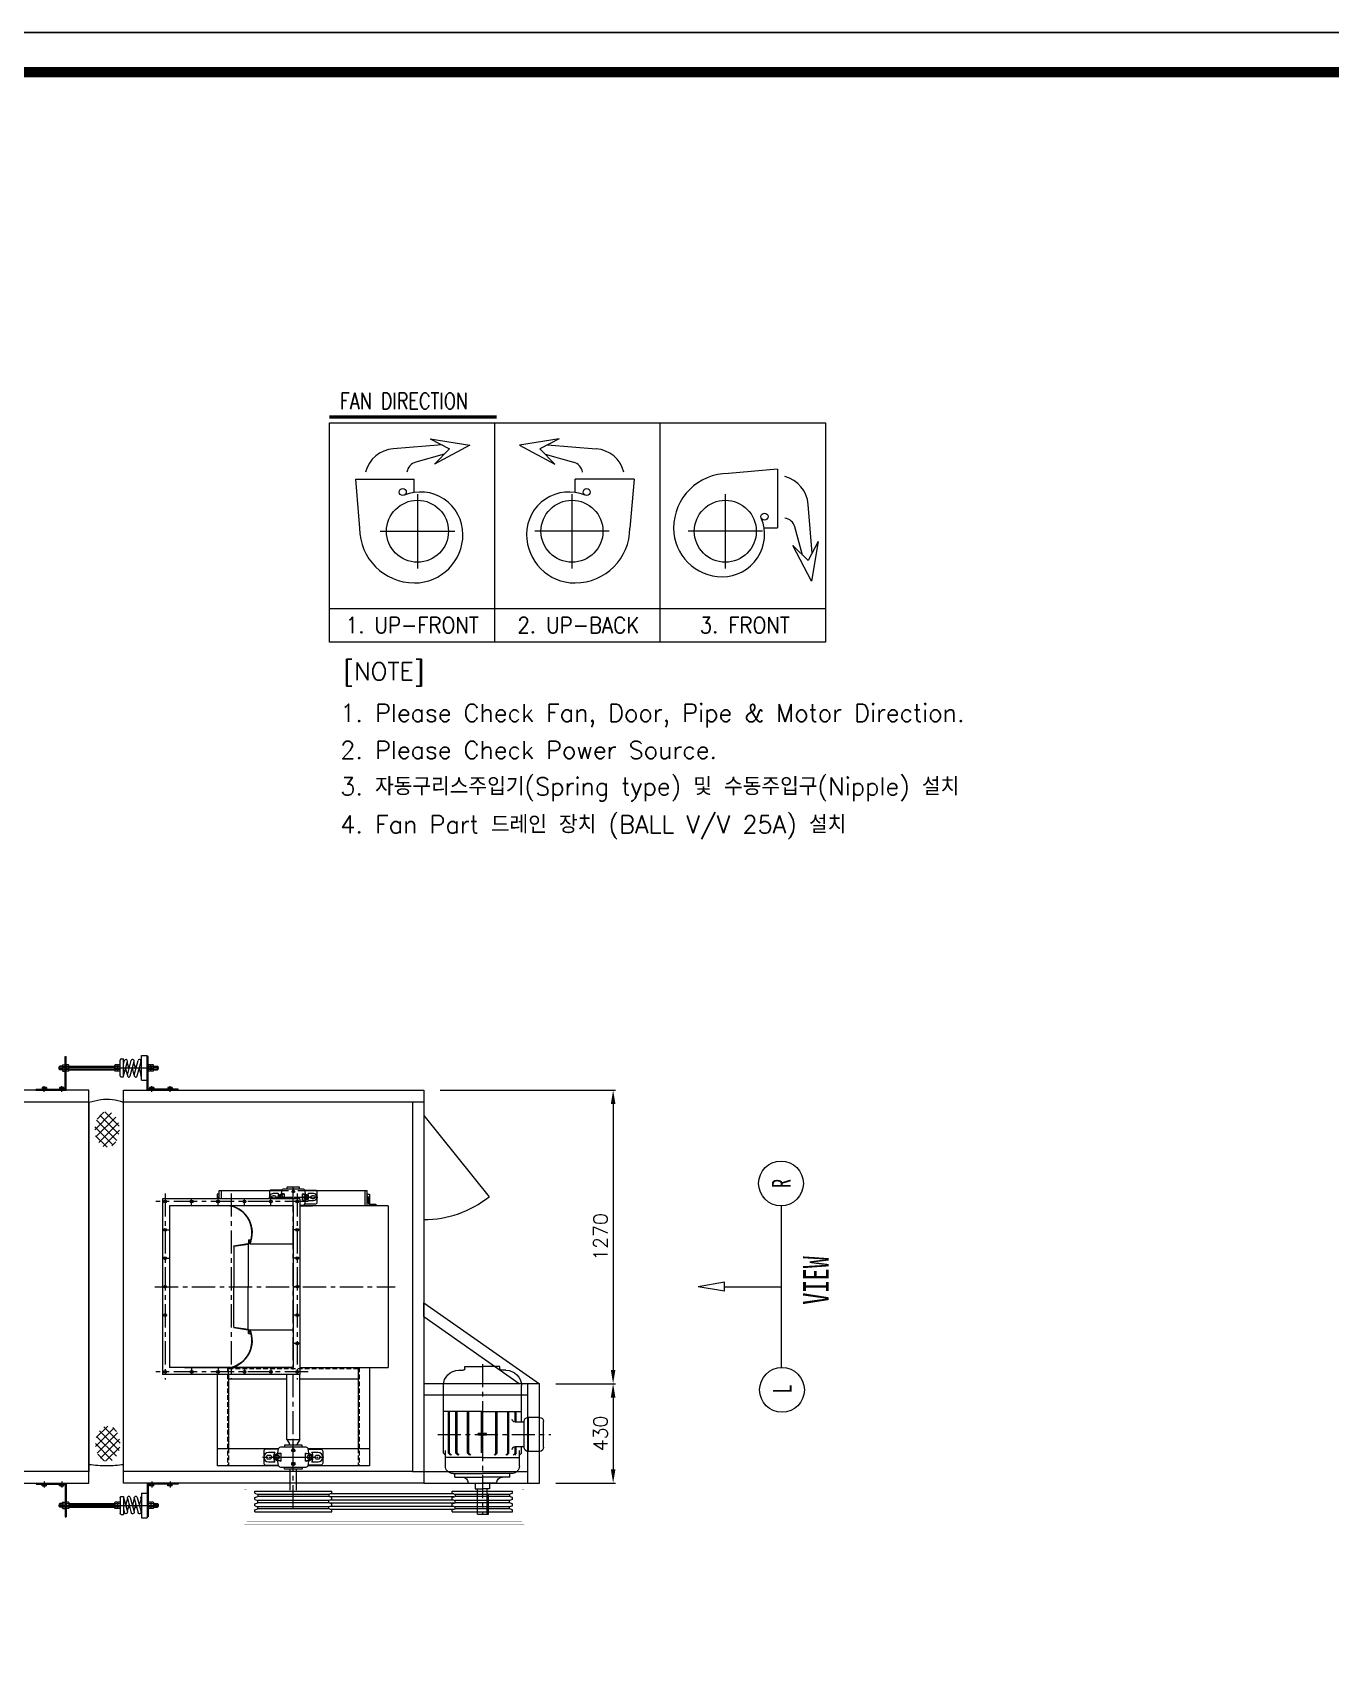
# Model space of a CAD drawing. Extents: x 14 to 18249, y -500 to 12444.
# Drawn here: x 5365 to 10981, y 5439 to 12444 of the extents above; entities that cross this region are included whole.
import ezdxf
from ezdxf.enums import TextEntityAlignment as Align

# ---------------------------------------------------------------- set-up
doc = ezdxf.new("R2010")
doc.units = 0
doc.header["$LTSCALE"] = 80
doc.header["$MEASUREMENT"] = 0
for name, pattern in [('CEN', [26, 20, -2, 2, -2]), ('CENTER', [2, 1.25, -0.25, 0.25, -0.25]), ('CENTER2', [1.125, 0.75, -0.125, 0.125, -0.125]), ('CX2', [8.2, 0.2, -1, 6, -1]), ('HIDDEN', [0.375, 0.25, -0.125])]:
    doc.linetypes.add(name, pattern=pattern)
doc.layers.get('0').update_dxf_attribs({"linetype": 'CONTINUOUS', "lineweight": 18})
doc.layers.get('DEFPOINTS').update_dxf_attribs({"linetype": 'CONTINUOUS', "lineweight": 18})
for name, color, linetype, lineweight in [('3', 2, 'CONTINUOUS', 18), ('6', 3, 'CX2', 18), ('ACT', 7, 'CONTINUOUS', 18), ('CEN', 1, 'CEN', 18), ('DIM', 4, 'CONTINUOUS', 18), ('LIN', 2, 'CONTINUOUS', 18), ('NACHI', 16, 'CONTINUOUS', 18)]:
    doc.layers.add(name, color=color, linetype=linetype, lineweight=lineweight)
doc.layers.add('FORM', color=7, linetype='CONTINUOUS')
doc.styles.add('GHS', font='romans', dxfattribs={"bigfont": 'ghs'})
doc.styles.add('GSC', font='romans.shx', dxfattribs={"width": 0.8, "height": 4, "bigfont": 'ghs.shx'})
doc.styles.add('ROMAND', font='TXT', dxfattribs={"height": 2.6})
doc.styles.add('ROMANS', font='romans', dxfattribs={"width": 0.8, "height": 3})
doc.styles.get("Standard").update_dxf_attribs({"font": 'txt.shx', "bigfont": '2hs.shx'})
doc.dimstyles.get("Standard").update_dxf_attribs({"dimscale": 0, "dimtxt": 60, "dimasz": 60, "dimexe": 10, "dimexo": 70, "dimgap": 25, "dimtad": 1, "dimdec": 0, "dimlfac": -1, "dimzin": 0, "dimdsep": 46, "dimtxsty": 'Standard', "dimcen": 0, "dimclrd": 1, "dimclre": 1, "dimadec": 0, "dimazin": 0, "dimtfac": 1, "dimtdec": 0, "dimtix": 1, "dimtmove": 1, "dimatfit": 2, "dimfxl": 0, "dimtolj": 1, "dimtzin": 0, "dimlwd": 5, "dimlwe": 5, "dimarcsym": 0})

# ---------------------------------------------------------------- blocks, each defined once
blk = doc.blocks.new('*D10')
at = {"layer": 'ACT', "color": 1, "linetype": 'Continuous', "lineweight": 5}
for p, q in [((7628.4, 6597.7), (7886.9, 6597.7)), ((7876.9, 6537.7), (7876.9, 6227.7)), ((7628.4, 6167.7), (7886.9, 6167.7))]:
    blk.add_line(p, q, dxfattribs=at)
at = {"layer": 'ACT', "color": 1, "linetype": 'Continuous'}
for points in [[(7866.9, 6537.7), (7886.9, 6537.7), (7876.9, 6597.7)], [(7866.9, 6227.7), (7886.9, 6227.7), (7876.9, 6167.7)]]:
    blk.add_solid(points, dxfattribs=at)
at = {"layer": 'DEFPOINTS', "color": 0, "linetype": 'Continuous'}
for p in [(7558.4, 6597.7), (7558.4, 6167.7), (7876.9, 6167.7)]:
    blk.add_point(p, dxfattribs=at)
at = {"layer": 'ACT', "color": 0, "linetype": 'Continuous', "insert": (7821.9, 6382.7), "char_height": 60, "attachment_point": 5, "rotation": 90}
blk.add_mtext('\\A1;430', dxfattribs=at)
blk = doc.blocks.new('*D2')
at = {"color": 1, "linetype": 'Continuous', "lineweight": 5}
for p, q in [((7128.4, 7867.7), (7886.9, 7867.7)), ((7876.9, 7807.7), (7876.9, 6657.7)), ((7628.4, 6597.7), (7886.9, 6597.7))]:
    blk.add_line(p, q, dxfattribs=at)
at = {"color": 1, "linetype": 'Continuous'}
for points in [[(7866.9, 7807.7), (7886.9, 7807.7), (7876.9, 7867.7)], [(7866.9, 6657.7), (7886.9, 6657.7), (7876.9, 6597.7)]]:
    blk.add_solid(points, dxfattribs=at)
at = {"layer": 'DEFPOINTS', "color": 0, "linetype": 'Continuous'}
for p in [(7058.4, 7867.7), (7558.4, 6597.7), (7876.9, 6597.7)]:
    blk.add_point(p, dxfattribs=at)
at = {"color": 0, "linetype": 'Continuous', "insert": (7821.9, 7232.7), "char_height": 60, "attachment_point": 5, "rotation": 90}
blk.add_mtext('\\A1;1270', dxfattribs=at)
blk = doc.blocks.new('HTR(FRONT)')
at = {"layer": 'CEN', "lineweight": 15}
for p, q in [((518, 106.6), (83.3, 106.6)), ((35.1, 3.1), (35.1, 28.3)), ((114.4, 3.1), (114.4, 28.3)), ((503.4, 3.1), (503.4, 28.3)), ((579.3, 3.1), (579.3, 28.3))]:
    blk.add_line(p, q, dxfattribs=at)
at = {"layer": 'DIM', "lineweight": 15}
for p, q in [((106, 112.8), (88, 112.8)), ((106, 100.4), (88, 100.4)), ((169.9, 100.4), (166.6, 100.4)), ((186.6, 112.8), (179.7, 112.8)), ((183.3, 100.4), (183, 100.4)), ((199.7, 100.4), (196.4, 100.4)), ((215.6, 112.8), (209.5, 112.8)), ((228.7, 100.4), (225.4, 100.4)), ((472.4, 112.8), (273.8, 112.8)), ((472.4, 100.4), (273.8, 100.4)), ((500.3, 112.8), (513.7, 112.8)), ((500.3, 100.4), (513.7, 100.4))]:
    blk.add_line(p, q, dxfattribs=at)
at = {"layer": 'LIN', "lineweight": 15}
for p, q in [((129.1, 156.3), (133.9, 156.3)), ((129.1, 15), (129.1, 156.3)), ((158.3, 160.2), (133.9, 160.2)), ((133.9, 10.2), (133.9, 160.2)), ((158.3, 53), (158.3, 160.2)), ((236.2, 67.6), (236.2, 145.6)), ((245.9, 145.6), (236.2, 145.6)), ((250.8, 72.5), (250.8, 140.7)), ((488.8, 156.3), (483.9, 156.3)), ((483.9, 10.2), (483.9, 156.3)), ((488.8, 15), (488.8, 156.3)), ((87, 111.8), (89.6, 114.4)), ((87, 101.4), (87, 111.8)), ((87, 101.4), (89.6, 98.8)), ((106, 114.4), (89.6, 114.4)), ((89.6, 98.8), (89.6, 114.4)), ((106, 98.8), (89.6, 98.8)), ((106, 96.5), (106, 116.7)), ((107.8, 120.1), (115.8, 120.1)), ((107.8, 113.3), (115.8, 113.3)), ((107.8, 99.9), (115.8, 99.9)), ((107.8, 93.1), (115.8, 93.1)), ((117.5, 96.5), (117.5, 116.7)), ((119.3, 120.1), (127.3, 120.1)), ((119.3, 113.3), (127.3, 113.3)), ((119.3, 99.9), (127.3, 99.9)), ((119.3, 93.1), (127.3, 93.1)), ((158.3, 118.4), (161.7, 131.1)), ((161, 75.1), (158.3, 85.2)), ((160.4, 77.3), (168.2, 106.6)), ((177.5, 71.8), (160.6, 134.8)), ((170.3, 98.8), (166.1, 98.8)), ((189.8, 75.1), (172.9, 138.1)), ((187, 114.4), (179.2, 114.4)), ((183.1, 99.9), (191.5, 131.1)), ((189.7, 75.5), (198, 106.6)), ((207.3, 71.8), (190.5, 134.8)), ((200.1, 98.8), (195.9, 98.8)), ((219.6, 75.1), (202.7, 138.1)), ((216, 114.4), (209, 114.4)), ((212.5, 101.3), (220.5, 131.1)), ((219.1, 76.9), (227.1, 106.6)), ((236.2, 72.5), (219.5, 134.8)), ((229.1, 98.8), (225, 98.8)), ((236.2, 121.4), (231.7, 138.1)), ((252.6, 120.1), (260.6, 120.1)), ((252.6, 113.3), (260.6, 113.3)), ((252.6, 99.9), (260.6, 99.9)), ((252.6, 93.1), (260.6, 93.1)), ((262.3, 96.5), (262.3, 116.7)), ((264.1, 120.1), (272.1, 120.1)), ((264.1, 113.3), (272.1, 113.3)), ((264.1, 99.9), (272.1, 99.9)), ((264.1, 93.1), (272.1, 93.1)), ((273.8, 96.5), (273.8, 116.7)), ((472.4, 114.4), (273.8, 114.4)), ((472.4, 98.8), (273.8, 98.8)), ((472.4, 96.5), (472.4, 116.7)), ((474.2, 120.1), (482.2, 120.1)), ((474.2, 113.3), (482.2, 113.3)), ((474.2, 99.9), (482.2, 99.9)), ((474.2, 93.1), (482.2, 93.1)), ((498.5, 120.1), (490.6, 120.1)), ((498.5, 113.3), (490.6, 113.3)), ((498.5, 99.9), (490.6, 99.9)), ((498.5, 93.1), (490.6, 93.1)), ((500.3, 96.5), (500.3, 116.7)), ((500.3, 114.4), (512, 114.4)), ((500.3, 98.8), (512, 98.8)), ((512, 98.8), (512, 114.4)), ((514.6, 111.8), (512, 114.4)), ((514.6, 101.4), (512, 98.8)), ((514.6, 101.4), (514.6, 111.8)), ((0, 15), (129.1, 15)), ((0, 10.2), (0, 15)), ((0, 10.2), (133.9, 10.2)), ((25.5, 21.2), (25.5, 15)), ((27.9, 22), (42.2, 22)), ((30.3, 21.2), (30.3, 15)), ((39.8, 21.2), (39.8, 15)), ((44.6, 21.2), (44.6, 15)), ((104.9, 21.2), (104.9, 15)), ((107.3, 22), (121.6, 22)), ((109.7, 21.2), (109.7, 15)), ((119.2, 21.2), (119.2, 15)), ((124, 21.2), (124, 15)), ((158.3, 53), (133.9, 53)), ((245.9, 67.6), (236.2, 67.6)), ((614.4, 10.2), (483.9, 10.2)), ((614.4, 15), (488.8, 15)), ((493.9, 21.2), (493.9, 15)), ((510.6, 22), (496.2, 22)), ((498.6, 21.2), (498.6, 15)), ((508.2, 21.2), (508.2, 15)), ((513, 21.2), (513, 15)), ((569.8, 21.2), (569.8, 15)), ((586.5, 22), (572.2, 22)), ((574.5, 21.2), (574.5, 15)), ((584.1, 21.2), (584.1, 15)), ((588.9, 21.2), (588.9, 15)), ((614.4, 10.2), (614.4, 15))]:
    blk.add_line(p, q, dxfattribs=at)
at = {"layer": 'LIN', "lineweight": 15, "extrusion": (0, 0, -1)}
for centre, major_axis, ratio, start_param, end_param in [((166.8, 136.5), (3.26, 5.66), 0.940173, 3.959121, 7.100714), ((196.6, 136.5), (3.26, 5.66), 0.940173, 3.959121, 7.100714), ((225.6, 136.5), (3.28, 5.65), 0.939855, 3.955239, 7.096831), ((245.9, 140.7), (3.44, 3.44), 1, -0.785398, 0.785398), ((119.8, 106.6), (-9.72, 9.72), 1, 4.984733, 6.010841), ((110.1, 116.7), (2.9, 2.9), 1, 2.960705, 4.893277), ((110.1, 96.5), (2.9, 2.9), 1, 2.960705, 4.893277), ((113.4, 116.7), (2.9, 2.9), 1, -0.180888, 1.751684), ((103.8, 106.6), (-9.72, 9.72), 1, 1.843141, 2.869248), ((113.4, 96.5), (2.9, 2.9), 1, -0.180888, 1.751684), ((131.3, 106.6), (-9.72, 9.72), 1, 4.984733, 6.010841), ((121.6, 116.7), (-2.9, 2.9), 1, 4.531501, 6.464073), ((121.6, 96.5), (-2.9, 2.9), 1, 4.531501, 6.464073), ((125, 116.7), (2.9, 2.9), 1, -0.180888, 1.751684), ((115.3, 106.6), (-9.72, 9.72), 1, 1.843141, 2.869248), ((125, 96.5), (2.9, 2.9), 1, -0.180888, 1.751684), ((154.9, 73.4), (-4.48, 4.48), 1, 2.094395, 3.35719), ((183.7, 73.4), (3.28, 5.65), 0.939855, 0.813646, 3.955239), ((213.5, 73.4), (3.26, 5.66), 0.940173, 0.817528, 3.959121), ((245.9, 72.5), (-3.44, 3.44), 1, 2.356194, 3.926991), ((264.6, 106.6), (-9.72, 9.72), 1, 4.984733, 6.010841), ((254.9, 116.7), (-2.9, 2.9), 1, 4.531501, 6.464073), ((254.9, 96.5), (-2.9, 2.9), 1, 4.531501, 6.464073), ((258.2, 116.7), (2.9, 2.9), 1, -0.180888, 1.751684), ((248.6, 106.6), (-9.72, 9.72), 1, 1.843141, 2.869248), ((258.2, 96.5), (-2.9, 2.9), 1, 1.389909, 3.32248), ((276.1, 106.6), (-9.72, 9.72), 1, 4.984733, 6.010841), ((266.4, 116.7), (2.9, 2.9), 1, 2.960705, 4.893277), ((266.4, 96.5), (2.9, 2.9), 1, 2.960705, 4.893277), ((269.7, 116.7), (-2.9, 2.9), 1, 1.389909, 3.32248), ((260.1, 106.6), (-9.72, 9.72), 1, 1.843141, 2.869248), ((269.7, 96.5), (-2.9, 2.9), 1, 1.389909, 3.32248), ((486.2, 106.6), (9.72, 9.72), 1, 3.413937, 4.440045), ((476.5, 116.7), (-2.9, 2.9), 1, 4.531501, 6.464073), ((476.5, 96.5), (-2.9, 2.9), 1, 4.531501, 6.464073), ((479.8, 116.7), (-2.9, 2.9), 1, 1.389909, 3.32248), ((470.2, 106.6), (9.72, 9.72), 1, 0.272344, 1.298452), ((479.8, 96.5), (2.9, 2.9), 1, -0.180888, 1.751684), ((502.5, 106.6), (9.72, 9.72), 1, 3.413937, 4.440045), ((492.9, 116.7), (2.9, 2.9), 1, 2.960705, 4.893277), ((492.9, 96.5), (2.9, 2.9), 1, 2.960705, 4.893277), ((496.2, 116.7), (-2.9, 2.9), 1, 1.389909, 3.32248), ((486.6, 106.6), (9.72, 9.72), 1, 0.272344, 1.298452), ((496.2, 96.5), (2.9, 2.9), 1, -0.180888, 1.751684), ((27.9, 18.4), (-2.59, 2.59), 1, 0.074986, 1.49581), ((35.1, 8.7), (9.42, 9.42), 1, -1.15217, -0.418626), ((42.2, 18.4), (-2.59, 2.59), 1, 0.074986, 1.49581), ((107.3, 18.4), (-2.59, 2.59), 1, 0.074986, 1.49581), ((114.4, 8.7), (9.42, 9.42), 1, -1.15217, -0.418626), ((121.6, 18.4), (-2.59, 2.59), 1, 0.074986, 1.49581), ((496.2, 18.4), (-2.59, 2.59), 1, 0.074986, 1.49581), ((503.4, 8.7), (9.42, 9.42), 1, -1.15217, -0.418626), ((510.6, 18.4), (-2.59, 2.59), 1, 0.074986, 1.49581), ((572.2, 18.4), (-2.59, 2.59), 1, 0.074986, 1.49581), ((579.3, 8.7), (9.42, 9.42), 1, -1.15217, -0.418626), ((586.5, 18.4), (-2.59, 2.59), 1, 0.074986, 1.49581)]:
    blk.add_ellipse(centre, major_axis=major_axis, ratio=ratio, start_param=start_param, end_param=end_param, dxfattribs=at)
blk = doc.blocks.new('15-2')
for p, q in [((-96.7, 639), (-21, 639)), ((-96.7, 630.7), (-96.7, 639)), ((54.7, 639), (-21, 639)), ((54.7, 630.7), (54.7, 639)), ((-123.1, 622.4), (-105, 622.4)), ((81.1, 622.4), (63, 622.4)), ((-189.5, 398.3), (-189.5, 556)), ((147.5, 264.2), (147.5, 556)), ((-21, 444.7), (-189.5, 444.7)), ((-167.7, 398.3), (-167.7, 444.7)), ((-162.8, 398.3), (-162.8, 444.7)), ((-135.4, 264.2), (-135.4, 444.7)), ((-130.5, 264.2), (-130.5, 444.7)), ((-84.8, 264.2), (-84.8, 444.7)), ((-79.8, 264.2), (-79.8, 444.7)), ((-22.6, 264.7), (-22.6, 444.7)), ((-21, 444.7), (147.5, 444.7)), ((-17.7, 264.7), (-17.7, 444.7)), ((37.8, 264.2), (37.8, 444.7)), ((42.8, 264.2), (42.8, 444.7)), ((88.5, 264.2), (88.5, 444.7)), ((93.4, 264.2), (93.4, 444.7)), ((120.8, 264.2), (120.8, 444.7)), ((125.7, 264.2), (125.7, 444.7)), ((-286, 289.2), (-286, 400.8)), ((-268.2, 418.6), (-219.1, 418.6)), ((-219.1, 418.6), (-219.1, 271.4)), ((-201.3, 289.2), (-201.3, 400.8)), ((-201.3, 398.3), (-162.2, 398.3)), ((-201.3, 291.7), (-162.2, 291.7)), ((-189.5, 264.2), (-189.5, 291.7)), ((-167.7, 264.2), (-167.7, 291.7)), ((-162.8, 264.2), (-162.8, 291.7)), ((-39.1, 348.2), (-2.9, 348.2)), ((-39.1, 341.7), (-39.1, 348.2)), ((-39.1, 341.7), (-2.9, 341.7)), ((-2.9, 341.7), (-2.9, 348.2)), ((-268.2, 271.4), (-219.1, 271.4)), ((-189.5, 264.2), (-181.2, 254.7)), ((-181.2, 208.7), (-181.2, 274.7)), ((-21, 245), (-181.2, 245)), ((-167.7, 264.2), (-159.4, 254.7)), ((-162.8, 264.2), (-154.5, 254.7)), ((-135.4, 264.2), (-127.1, 254.7)), ((-130.5, 264.2), (-122.2, 254.7)), ((-84.8, 264.2), (-76.5, 254.7)), ((-79.8, 264.2), (-71.5, 254.7)), ((-17.7, 274.2), (-22.6, 274.2)), ((-21, 245), (139.2, 245)), ((37.8, 264.2), (29.5, 254.7)), ((42.8, 264.2), (34.5, 254.7)), ((88.5, 264.2), (80.2, 254.7)), ((93.4, 264.2), (85.1, 254.7)), ((120.8, 264.2), (112.5, 254.7)), ((125.7, 264.2), (117.4, 254.7)), ((139.2, 208.7), (139.2, 274.7)), ((147.5, 264.2), (139.2, 254.7)), ((-148, 175.5), (-21, 175.5)), ((-140.1, 160.6), (-140.1, 175.5)), ((-140.1, 160.6), (-21, 160.6)), ((106, 175.5), (-21, 175.5)), ((98.1, 160.6), (-21, 160.6)), ((98.1, 160.6), (98.1, 175.5)), ((-82.8, 135.7), (-82.8, 134)), ((-82.8, 134), (-21, 134)), ((-52, 134), (-52, 110)), ((-52, 110), (-21, 110)), ((-47.6, 0), (-47.6, 87.2)), ((-42, 87.2), (-47.6, 87.2)), ((-42, 0), (-42, 110)), ((40.8, 134), (-21, 134)), ((10, 110), (-21, 110)), ((0, 0), (0, 110)), ((10, 134), (10, 110)), ((40.8, 135.7), (40.8, 134)), ((0, 0), (-47.6, 0))]:
    blk.add_line(p, q)
for centre, radius, start, end in [((-105, 630.7), 8.3, 270, 0), ((63, 630.7), 8.3, 180, 270), ((-123.1, 556), 66.4, 90, 180), ((81.1, 556), 66.4, 0, 90), ((-268.2, 400.8), 17.8, 90, 180), ((-219.1, 400.8), 17.8, 0, 90), ((-162.2, 410.2), 11.9, 270, 0), ((-268.2, 289.2), 17.8, 180, 270), ((-219.1, 289.2), 17.8, 270, 0), ((-162.2, 279.8), 11.9, 0, 90), ((-148, 208.7), 33.2, 180, 270), ((-107.7, 135.7), 24.9, 0, 90), ((65.7, 135.7), 24.9, 90, 180), ((106, 208.7), 33.2, 270, 0)]:
    blk.add_arc(centre, radius, start, end)
at = {"layer": '3', "linetype": 'CENTER'}
for p, q in [((-21, 649.3), (-21, -2.9)), ((172.1, 345), (-317.3, 345))]:
    blk.add_line(p, q, dxfattribs=at)
blk = doc.blocks.new('form')
at = {"layer": 'FORM', "color": 3}
blk.add_lwpolyline([(0, 562.79), (792.83, 562.79), (792.83, 0), (0, 0)], close=True, dxfattribs=at)
at = {"layer": 'FORM', "color": 2, "const_width": 1.94}
blk.add_lwpolyline([(12.48, 6.47), (12.48, 555.28), (781.78, 555.28), (781.78, 6.47)], close=True, dxfattribs=at)
blk = doc.blocks.new('A$C338769D1')
at = {"xscale": 20, "yscale": 20, "zscale": 20}
blk.add_blockref('form', (0, -11255.8), dxfattribs=at)

msp = doc.modelspace()

# ---------------------------------------------------------------- hatches: boundary and pattern name
at = {"layer": 'ACT', "linetype": 'Continuous'}
h = msp.add_hatch(dxfattribs=at)
h.set_pattern_fill('ANSI37', color=256, scale=8, angle=-90, style=0)
h.set_pattern_definition([(315, (2390.535, 13288.748), (17.96051, 17.96051), []), (45, (2390.535, 13288.748), (-17.96051, 17.96051), [])])
edge = h.paths.add_edge_path()
edge.add_ellipse((5687.9, 7697.6), major_axis=(0, 76.9), ratio=0.691358, start_angle=0, end_angle=360)
h = msp.add_hatch(dxfattribs=at)
h.set_pattern_fill('ANSI37', color=256, scale=8, angle=-90, style=0)
h.set_pattern_definition([(45, (2393.445, 746.737), (17.96051, -17.96051), []), (315, (2393.445, 746.737), (-17.96051, -17.96051), [])])
edge = h.paths.add_edge_path()
edge.add_ellipse((5690.8, 6337.9), major_axis=(0, -76.9), ratio=0.691358, start_angle=0, end_angle=360, ccw=False)

# ---------------------------------------------------------------- linework, layer by layer
at = {"linetype": 'Continuous'}
for p, q in [((7008.4, 7817.7), (7058.4, 7817.7)), ((7008.4, 6217.7), (7058.4, 6217.7))]:
    msp.add_line(p, q, dxfattribs=at)
at = {"color": 1, "linetype": 'Continuous'}
msp.add_line((7058.4, 7757.7), (7340.1, 7406.8), dxfattribs=at)
for p, q in [((6173.4, 7434.3), (6473.4, 7434.3)), ((6173.4, 7397.7), (6173.4, 7434.3)), ((6182.4, 7397.7), (6182.4, 7434.3)), ((6513.4, 7434.3), (6813.4, 7434.3)), ((6804.4, 7367.7), (6804.4, 7434.3)), ((6813.4, 7367.7), (6813.4, 7434.3)), ((5927.4, 7397.7), (5927.4, 6637.7)), ((6522.4, 7397.7), (5927.4, 7397.7)), ((5957.4, 7367.7), (5957.4, 6667.7)), ((6492.4, 7367.7), (5957.4, 7367.7)), ((6173.4, 7417.7), (6163.4, 7417.7)), ((6163.4, 7417.7), (6163.4, 7397.7)), ((6163.4, 7417.7), (6163.4, 7397.7)), ((6168.4, 7397.7), (6168.4, 7404.7)), ((6171.4, 7407.7), (6173.4, 7407.7)), ((6492.4, 7367.7), (6492.4, 6667.7)), ((6522.4, 7397.7), (6522.4, 6637.7)), ((6903.4, 7367.7), (6522.4, 7367.7)), ((6522.4, 7367.7), (6576.9, 7367.7)), ((6522.4, 7367.7), (6554.7, 7367.7)), ((6813.4, 7417.7), (6823.4, 7417.7)), ((6815.4, 7407.7), (6813.4, 7407.7)), ((6853.4, 7367.7), (6813.4, 7367.7)), ((6818.4, 7378.7), (6818.4, 7404.7)), ((6823.4, 7417.7), (6823.4, 7372.7)), ((6823.4, 7417.7), (6823.4, 7372.7)), ((6850.4, 7372.7), (6824.4, 7372.7)), ((6853.4, 7367.7), (6853.4, 7369.7)), ((6903.4, 7367.7), (6903.4, 6667.7)), ((8603.3, 7367.4), (8603.3, 6667.9)), ((6299.9, 7220.7), (6299.9, 7207)), ((6299.9, 7220.7), (6310.8, 7220.7)), ((6301.9, 7220.7), (6301.9, 7207)), ((6235.7, 7194.7), (6297.4, 7204)), ((6235.9, 7192.7), (6235.7, 7194.7)), ((6235.9, 7192.7), (6297.7, 7202.1)), ((6235.9, 7192.7), (6235.9, 7017.7)), ((6298.3, 7202.2), (6298.3, 7017.7)), ((6306.4, 7203.7), (6305.2, 7204.8)), ((6306.4, 7203.7), (6492.4, 7203.7)), ((6235.9, 6842.7), (6235.9, 7017.7)), ((6298.3, 6833.2), (6298.3, 7017.7)), ((8358.3, 7036.5), (8245.4, 7017.7)), ((8358.3, 6998.9), (8245.4, 7017.7)), ((8358.3, 6998.9), (8358.3, 7036.5)), ((8358.3, 7017.7), (8603.3, 7017.7)), ((6235.9, 6842.7), (6235.7, 6840.7)), ((6235.7, 6840.7), (6297.4, 6831.3)), ((6235.9, 6842.7), (6297.7, 6833.3)), ((6299.9, 6814.7), (6299.9, 6828.4)), ((6299.9, 6814.7), (6310.8, 6814.7)), ((6301.9, 6814.7), (6301.9, 6828.4)), ((6306.4, 6831.7), (6305.2, 6830.6)), ((6306.4, 6831.7), (6492.4, 6831.7)), ((6492.4, 6667.7), (5957.4, 6667.7)), ((6023.4, 6667.7), (6492.4, 6667.7)), ((6151.9, 6667.7), (6191.9, 6667.7)), ((6522.4, 6667.7), (6903.4, 6667.7)), ((6773.4, 6667.7), (6773.4, 6317.7)), ((6823.4, 6667.7), (6823.4, 6242.7)), ((6522.4, 6637.7), (5927.4, 6637.7)), ((6163.4, 6637.7), (6163.4, 6242.7)), ((6213.4, 6637.7), (6213.4, 6317.7)), ((6465.5, 6617.7), (6213.4, 6617.7)), ((6465.5, 6356.2), (6465.5, 6637.7)), ((6521.3, 6356.2), (6521.3, 6637.7)), ((6773.4, 6617.7), (6521.3, 6617.7)), ((6163.4, 6317.7), (6430.2, 6317.7)), ((6465.5, 6356.2), (6521.3, 6356.2)), ((6465.5, 6356.2), (6476.3, 6337.5)), ((6521.3, 6356.2), (6510.5, 6337.5)), ((6556.6, 6317.7), (6823.4, 6317.7)), ((6430.2, 6242.7), (6163.4, 6242.7)), ((6430.2, 6242.7), (6163.4, 6242.7)), ((6823.4, 6242.7), (6556.6, 6242.7)), ((6823.4, 6242.7), (6556.6, 6242.7)), ((6479.3, 6137.7), (6479.3, 6227.7)), ((6507.5, 6137.7), (6507.5, 6227.7)), ((6327, 6132.6), (6659.8, 6132.6)), ((6327, 6123.7), (6339.9, 6119.3)), ((6327, 6105.7), (6339.9, 6110.2)), ((6327, 6096.8), (6339.9, 6092.3)), ((6339.9, 6119.3), (6339.9, 6110.2)), ((6646.9, 6119.3), (6339.9, 6119.3)), ((6646.9, 6110.2), (6339.9, 6110.2)), ((6659.8, 6123.7), (6646.9, 6119.3)), ((6646.9, 6119.3), (6646.9, 6110.2)), ((6659.8, 6105.7), (6646.9, 6110.2)), ((6659.8, 6096.8), (6646.9, 6092.3)), ((7180.7, 6132.6), (7442.1, 6132.6)), ((7180.7, 6123.7), (7193.6, 6119.3)), ((7180.7, 6105.7), (7193.6, 6110.2)), ((7180.7, 6096.8), (7193.6, 6092.3)), ((7193.6, 6119.3), (7193.6, 6110.2)), ((7429.2, 6119.3), (7193.6, 6119.3)), ((7429.2, 6110.2), (7193.6, 6110.2)), ((7442.1, 6123.7), (7429.2, 6119.3)), ((7429.2, 6119.3), (7429.2, 6110.2)), ((7442.1, 6105.7), (7429.2, 6110.2)), ((7442.1, 6096.8), (7429.2, 6092.3)), ((6327, 6078.8), (6339.9, 6083.3)), ((6327, 6069.9), (6339.9, 6065.4)), ((6327, 6051.9), (6339.9, 6056.3)), ((6327, 6043), (6659.8, 6043)), ((6339.9, 6083.3), (6339.9, 6092.3)), ((6646.9, 6092.3), (6339.9, 6092.3)), ((6646.9, 6083.3), (6339.9, 6083.3)), ((6339.9, 6056.3), (6339.9, 6065.4)), ((6646.9, 6065.4), (6339.9, 6065.4)), ((6646.9, 6056.3), (6339.9, 6056.3)), ((6646.9, 6083.3), (6646.9, 6092.3)), ((6659.8, 6078.8), (6646.9, 6083.3)), ((6659.8, 6069.9), (6646.9, 6065.4)), ((6646.9, 6056.3), (6646.9, 6065.4)), ((6659.8, 6051.9), (6646.9, 6056.3)), ((7180.7, 6078.8), (7193.6, 6083.3)), ((7180.7, 6069.9), (7193.6, 6065.4)), ((7180.7, 6051.9), (7193.6, 6056.3)), ((7180.7, 6043), (7442.1, 6043)), ((7193.6, 6083.3), (7193.6, 6092.3)), ((7429.2, 6092.3), (7193.6, 6092.3)), ((7429.2, 6083.3), (7193.6, 6083.3)), ((7193.6, 6056.3), (7193.6, 6065.4)), ((7429.2, 6065.4), (7193.6, 6065.4)), ((7429.2, 6056.3), (7193.6, 6056.3)), ((7429.2, 6083.3), (7429.2, 6092.3)), ((7442.1, 6078.8), (7429.2, 6083.3)), ((7442.1, 6069.9), (7429.2, 6065.4)), ((7429.2, 6056.3), (7429.2, 6065.4)), ((7442.1, 6051.9), (7429.2, 6056.3))]:
    msp.add_line(p, q)
at = {"color": 1, "linetype": 'CENTER'}
for p, q in [((6493.4, 6059.6), (6493.4, 7456)), ((6557.1, 7385.8), (5898.9, 7385.8)), ((5939.4, 7421.4), (5939.4, 6615.5)), ((6224.9, 7421.4), (6224.9, 6615.5)), ((6510.4, 7421.4), (6510.4, 6615.5)), ((5895.1, 7017.7), (6933.9, 7017.7)), ((6557.1, 6649.6), (5898.9, 6649.6))]:
    msp.add_line(p, q, dxfattribs=at)
at = {"color": 1}
for p, q in [((6053.6, 7371.7), (6053.6, 7398.8)), ((6167.8, 7371.7), (6167.8, 7398.8)), ((6282, 7371.7), (6282, 7398.8)), ((6396.2, 7371.7), (6396.2, 7398.8)), ((5929.9, 7263.1), (5957, 7263.1)), ((6520, 7263.1), (6492.9, 7263.1)), ((5929.9, 7140.4), (5957, 7140.4)), ((6520, 7140.4), (6492.9, 7140.4)), ((5929.4, 7017.7), (5956.5, 7017.7)), ((6520.4, 7017.7), (6493.4, 7017.7)), ((6520, 6895), (6492.9, 6895)), ((6520, 6772.3), (6492.9, 6772.3)), ((6053.6, 6663.6), (6053.6, 6636.6)), ((6167.8, 6663.6), (6167.8, 6636.6)), ((6282, 6663.6), (6282, 6636.6)), ((6396.2, 6663.6), (6396.2, 6636.6))]:
    msp.add_line(p, q, dxfattribs=at)
at = {"color": 1, "linetype": 'CENTER2'}
for p, q in [((6411.7, 7405.2), (6575.2, 7405.2)), ((6388.5, 6280.2), (6594, 6280.2))]:
    msp.add_line(p, q, dxfattribs=at)
at = {"color": 3, "linetype": 'HIDDEN'}
for p, q in [((6208.4, 6667.7), (6208.4, 6242.7)), ((6213.4, 6637.7), (6213.4, 6667.7)), ((6773.4, 6662.7), (6213.4, 6662.7)), ((6778.4, 6667.7), (6778.4, 6242.7)), ((6213.4, 6317.7), (6213.4, 6242.7)), ((6773.4, 6317.7), (6773.4, 6242.7))]:
    msp.add_line(p, q, dxfattribs=at)
at = {"color": 0, "linetype": 'Continuous'}
for p, q in [((6438, 6296.6), (6428.3, 6296.6)), ((6438, 6263.8), (6428.3, 6263.8)), ((6498.2, 6304.3), (6488.6, 6304.3)), ((6498.2, 6256.1), (6488.6, 6256.1)), ((6548.8, 6296.6), (6558.5, 6296.6)), ((6548.8, 6263.8), (6558.5, 6263.8))]:
    msp.add_line(p, q, dxfattribs=at)
at = {"linetype": 'CENTER'}
for p, q in [((6327, 6123.7), (6327, 6132.6)), ((6327, 6123.7), (6327, 6132.6)), ((6327, 6096.8), (6327, 6105.7)), ((6327, 6096.8), (6327, 6105.7)), ((6659.8, 6123.7), (6659.8, 6132.6)), ((6659.8, 6123.7), (6659.8, 6132.6)), ((6659.8, 6096.8), (6659.8, 6105.7)), ((6659.8, 6096.8), (6659.8, 6105.7)), ((7180.7, 6123.7), (7180.7, 6132.6)), ((7180.7, 6123.7), (7180.7, 6132.6)), ((7180.7, 6096.8), (7180.7, 6105.7)), ((7180.7, 6096.8), (7180.7, 6105.7)), ((7442.1, 6123.7), (7442.1, 6132.6)), ((7442.1, 6096.8), (7442.1, 6105.7)), ((6327, 6069.9), (6327, 6078.8)), ((6327, 6069.9), (6327, 6078.8)), ((6327, 6043), (6327, 6051.9)), ((6327, 6043), (6327, 6051.9)), ((6659.8, 6069.9), (6659.8, 6078.8)), ((6659.8, 6069.9), (6659.8, 6078.8)), ((6659.8, 6043), (6659.8, 6051.9)), ((6659.8, 6043), (6659.8, 6051.9)), ((7180.7, 6069.9), (7180.7, 6078.8)), ((7180.7, 6069.9), (7180.7, 6078.8)), ((7180.7, 6043), (7180.7, 6051.9)), ((7180.7, 6043), (7180.7, 6051.9)), ((7442.1, 6069.9), (7442.1, 6078.8)), ((7442.1, 6043), (7442.1, 6051.9))]:
    msp.add_line(p, q, dxfattribs=at)
at = {"linetype": 'Continuous'}
for points in [[(4608.4, 7817.7), (5608.4, 7817.7), (5608.4, 6217.7), (4608.4, 6217.7)], [(5758.4, 7817.7), (7008.4, 7817.7), (7008.4, 6217.7), (5758.4, 6217.7)], [(7058.4, 6947.8), (7558.4, 6597.7), (7471.2, 6597.7), (7058.4, 6886.7)]]:
    msp.add_lwpolyline(points, close=True, dxfattribs=at)
at = {"color": 0, "linetype": 'Continuous'}
for points in [[(6429.7, 6315.2), (6374.9, 6315.2, 0.414214), (6365.9, 6306.1), (6365.9, 6254.2, 0.414214), (6374.9, 6245.2), (6429.7, 6245.2)], [(6531.9, 6324.2), (6531.9, 6330.6, 0.414214), (6529.8, 6332.7), (6457, 6332.7, 0.414214), (6454.9, 6330.6), (6454.9, 6324.2)], [(6500, 6303.7, -0.236068), (6499.4, 6304.9), (6499.4, 6310.3, 1), (6487.4, 6310.3), (6487.4, 6304.9, -0.236068), (6486.8, 6303.7)], [(6557.1, 6315.2), (6611.8, 6315.2, -0.414214), (6620.9, 6306.1), (6620.9, 6254.2, -0.414214), (6611.8, 6245.2), (6557.1, 6245.2)], [(6414.9, 6302.2, -0.236068), (6410.9, 6300.2), (6385.9, 6300.2, 1), (6385.9, 6260.2), (6410.9, 6260.2, -0.236068), (6414.9, 6258.2)], [(6439.2, 6298.8, -0.267949), (6433.8, 6294.2), (6421.4, 6292, 0.8391), (6421.4, 6268.4), (6433.8, 6266.2, -0.267949), (6439.2, 6261.6)], [(6439.9, 6296.9), (6439.9, 6283.5, -0.333333), (6439.9, 6276.9), (6439.9, 6263.5)], [(6531.9, 6236.1), (6531.9, 6229.8, -0.414214), (6529.8, 6227.7), (6457, 6227.7, -0.414214), (6454.9, 6229.8), (6454.9, 6236.1)], [(6500, 6256.7, 0.236068), (6499.4, 6255.5), (6499.4, 6250.1, -1), (6487.4, 6250.1), (6487.4, 6255.5, 0.236068), (6486.8, 6256.7)], [(6546.9, 6263.5), (6546.9, 6276.9, -0.333333), (6546.9, 6283.5), (6546.9, 6296.9)], [(6547.6, 6261.6, -0.267949), (6553, 6266.2), (6565.4, 6268.4, 0.8391), (6565.4, 6292), (6553, 6294.2, -0.267949), (6547.6, 6298.8)], [(6571.9, 6258.2, -0.236068), (6575.9, 6260.2), (6600.9, 6260.2, 1), (6600.9, 6300.2), (6575.9, 6300.2, -0.236068), (6571.9, 6302.2)]]:
    msp.add_lwpolyline(points, format="xyb", dxfattribs=at)
for points in [[(6438.9, 6324.2), (6547.9, 6324.2, -0.36397), (6556.8, 6316.8), (6559.9, 6299, 0.267949), (6562.8, 6295.7), (6568.2, 6293.7, -0.700208), (6568.2, 6266.7), (6562.8, 6264.7, 0.267949), (6559.9, 6261.3), (6556.8, 6243.6, -0.36397), (6547.9, 6236.1), (6438.9, 6236.1, -0.36397), (6430, 6243.6), (6426.8, 6261.3, 0.267949), (6424, 6264.7), (6418.6, 6266.7, -0.700208), (6418.6, 6293.7), (6424, 6295.7, 0.267949), (6426.8, 6299), (6430, 6316.8, -0.36397)], [(6390.9, 6271.2), (6385.9, 6271.2, -1), (6385.9, 6289.2), (6390.9, 6289.2, -1)], [(6600.9, 6271.2), (6595.9, 6271.2, -1), (6595.9, 6289.2), (6600.9, 6289.2, -1)]]:
    msp.add_lwpolyline(points, format="xyb", close=True, dxfattribs=at)
for points in [[(6428.7, 6271.2), (6418.3, 6271.2), (6413.1, 6280.2), (6418.3, 6289.2), (6428.7, 6289.2), (6433.9, 6280.2)], [(6568.5, 6271.2), (6558.1, 6271.2), (6552.9, 6280.2), (6558.1, 6289.2), (6568.5, 6289.2), (6573.7, 6280.2)]]:
    msp.add_lwpolyline(points, close=True, dxfattribs=at)
for centre, radius in [((8603.3, 7464.2), 96.8), ((5939.4, 7385.8), 6), ((6053.6, 7385.8), 6), ((6167.8, 7385.8), 6), ((6282, 7385.8), 6), ((6396.2, 7385.8), 6), ((6510.4, 7385.8), 6), ((5939.4, 7263.1), 6), ((6510.4, 7263.1), 6), ((5939.4, 7140.4), 6), ((6510.4, 7140.4), 6), ((5939, 7017.7), 6), ((6510.9, 7017.7), 6), ((5939.4, 6895), 6), ((6510.4, 6895), 6), ((6510.4, 6772.3), 6), ((5939.4, 6649.6), 6), ((6053.6, 6649.6), 6), ((6167.8, 6649.6), 6), ((6282, 6649.6), 6), ((6396.2, 6649.6), 6), ((6510.4, 6649.6), 6), ((8607.6, 6571.3), 96.8)]:
    msp.add_circle(centre, radius)
for centre, radius in [((6423.5, 6280.2), 9), ((6493.4, 6250.1), 3.6), ((6493.4, 6250.1), 2.4), ((6563.3, 6280.2), 9)]:
    msp.add_circle(centre, radius, dxfattribs=at)
for centre, radius, start, end in [((6171.4, 7404.7), 3, 90, 180), ((6197.7, 7251.4), 117.2, 336.57555, 82.95476), ((6197.8, 7251.4), 118.7, 336.27835, 78.30309), ((6815.4, 7404.7), 3, 0, 90), ((6824.4, 7378.7), 6, 180, 270), ((6850.4, 7369.7), 3, 0, 90), ((6296.9, 7207), 3, 278.2632, 0), ((6296.9, 7207), 5, 278.2632, 0), ((6197.7, 6784), 117.2, 277.04524, 23.42445), ((6197.8, 6783.9), 118.7, 281.69691, 23.72165), ((6296.9, 6828.4), 3, 0, 81.7368), ((6296.9, 6828.4), 5, 0, 81.7368), ((6457.3, 6326.5), 22, 16.43881, 30), ((6529.5, 6326.5), 22, 150, 163.56119)]:
    msp.add_arc(centre, radius, start, end)
at = {"color": 1, "linetype": 'Continuous'}
msp.add_arc((7058.4, 7757.7), 450, 270, 308.75335, dxfattribs=at)
at = {"color": 0, "linetype": 'Continuous'}
for centre, start, end in [((6563.3, 6280.2), 173.29431, 186.70569), ((6423.5, 6280.2), 353.29431, 6.70569)]:
    msp.add_arc(centre, 154.2, start, end, dxfattribs=at)
at = {"layer": '6', "linetype": 'Continuous'}
for p, q in [((7187.8, 6121.3), (6652.6, 6121.3)), ((7187.8, 6108.2), (6652.6, 6108.2)), ((7187.8, 6094.3), (6652.6, 6094.3)), ((7187.8, 6081.3), (6652.6, 6081.3)), ((7187.8, 6067.4), (6652.6, 6067.4)), ((7187.8, 6054.3), (6652.6, 6054.3))]:
    msp.add_line(p, q, dxfattribs=at)
at = {"layer": 'ACT', "linetype": 'Continuous'}
for p, q in [((7558.4, 6597.7), (7058.4, 6597.7)), ((7508.4, 6167.7), (7508.4, 6597.7)), ((7558.4, 6167.7), (7558.4, 6597.7)), ((7508.4, 6547.7), (7058.4, 6547.7)), ((7058.4, 6217.7), (7508.4, 6217.7)), ((7058.4, 6167.7), (7558.4, 6167.7))]:
    msp.add_line(p, q, dxfattribs=at)
at = {"layer": 'ACT', "linetype": 'Continuous', "const_width": 0.4}
msp.add_lwpolyline([(6281.3, 6141.9), (6291.3, 6141.9), (6291.3, 6000.4), (7483.2, 6000.4), (7483.2, 6141.9), (7493.2, 6141.9), (7493.2, 5990.4), (6281.3, 5990.4), (6281.3, 6141.9)], dxfattribs=at)
at = {"layer": 'ACT', "linetype": 'Continuous'}
for points in [[(5758.4, 7814.9), (5711.4, 7826.6), (5608.4, 7814.9)], [(5758.4, 6247.6), (5688.7, 6242), (5608.4, 6247.6)]]:
    msp.add_spline(points, degree=3, dxfattribs=at)
at = {"layer": 'CEN'}
for p, q in [((7030.5, 10446.6), (7030.5, 10124.5)), ((7699, 10446.6), (7699, 10124.5)), ((8362.2, 10446.6), (8362.2, 10124.5)), ((6869.5, 10285.6), (7191.6, 10285.6)), ((7860.1, 10285.6), (7538, 10285.6)), ((8523.3, 10285.6), (8201.2, 10285.6))]:
    msp.add_line(p, q, dxfattribs=at)
at = {"layer": 'DIM'}
for p, q in [((6649.5, 10785.4), (7372.9, 10785.4)), ((6649.5, 10780.7), (7372.9, 10780.7)), ((6649.5, 10776.1), (7372.9, 10776.1)), ((6649.5, 10754.1), (8795.4, 10754.1)), ((6649.5, 9806.3), (6649.5, 10754.1)), ((7364.8, 9806.3), (7364.8, 10754.1)), ((8080.1, 9806.3), (8080.1, 10754.1)), ((8795.4, 10754.1), (8795.4, 9806.3)), ((7137.1, 10659), (6925.9, 10642.5)), ((7086.1, 10685), (7257.5, 10657.4)), ((7086.1, 10685), (7169.3, 10642.7)), ((7257.5, 10657.4), (7104.5, 10575.5)), ((7643.4, 10685), (7472, 10657.4)), ((7472, 10657.4), (7625.1, 10575.5)), ((7643.4, 10685), (7560.2, 10642.7)), ((7592.4, 10659), (7803.6, 10642.5)), ((7146, 10618.6), (7023.5, 10584.8)), ((7169.3, 10642.7), (7104.5, 10575.5)), ((7560.2, 10642.7), (7625.1, 10575.5)), ((7583.5, 10618.6), (7706, 10584.8)), ((8737.3, 10190.7), (8720.7, 10401.9)), ((8696.8, 10181.8), (8663, 10304.3)), ((8763.2, 10241.7), (8720.9, 10158.5)), ((8763.2, 10241.7), (8735.7, 10070.3)), ((8720.9, 10158.5), (8653.8, 10223.4)), ((8735.7, 10070.3), (8653.8, 10223.4)), ((8795.4, 9949.4), (6649.5, 9949.4)), ((8795.4, 9806.3), (6649.5, 9806.3))]:
    msp.add_line(p, q, dxfattribs=at)
for centre, radius, start, end in [((6936.5, 10508.1), 134.8, 94.4802, 165.56845), ((7037.6, 10533.5), 53.2, 105.40312, 171.15013), ((7691.9, 10533.5), 53.2, 8.84987, 74.59688), ((7793.1, 10508.1), 134.8, 14.43155, 85.5198), ((8586.4, 10391.4), 134.8, 4.4802, 75.56845), ((8611.8, 10290.2), 53.2, 15.40312, 81.15013)]:
    msp.add_arc(centre, radius, start, end, dxfattribs=at)
at = {"layer": 'LIN', "color": 4, "linetype": 'Continuous'}
for p, q in [((6762.3, 10510.9), (6780.2, 10299)), ((6762.3, 10510.9), (7016.2, 10510.9)), ((7016.2, 10453.3), (7016.2, 10510.9)), ((7967.3, 10510.9), (7713.3, 10510.9)), ((7713.3, 10453.3), (7713.3, 10510.9)), ((7967.3, 10510.9), (7949.4, 10299)), ((8587.5, 10553.8), (8375.6, 10535.9)), ((8587.5, 10553.8), (8587.5, 10299.9)), ((8530, 10299.9), (8587.5, 10299.9))]:
    msp.add_line(p, q, dxfattribs=at)
at = {"layer": 'LIN', "linetype": 'Continuous'}
for points in [[(5608.4, 7867.7), (4608.4, 7867.7), (4608.4, 6167.7), (5608.4, 6167.7)], [(5758.4, 7867.7), (7058.4, 7867.7), (7058.4, 6167.7), (5758.4, 6167.7)]]:
    msp.add_lwpolyline(points, close=True, dxfattribs=at)
at = {"layer": 'LIN', "color": 4, "linetype": 'Continuous'}
for centre, radius in [((6967.1, 10455.2), 15.2), ((7762.5, 10455.2), 15.2), ((7030.5, 10285.6), 134.1), ((7699, 10285.6), 134.1), ((8362.2, 10285.6), 134.1), ((8531.8, 10349), 15.2)]:
    msp.add_circle(centre, radius, dxfattribs=at)
for centre, radius, start, end in [((8375.6, 10299), 236.9, 90, 180), ((7043.9, 10272.2), 183.3, 0, 112.66645), ((7685.6, 10272.2), 183.3, 67.33355, 180), ((7017.1, 10299), 236.9, 180, 270), ((7712.4, 10299), 236.9, 270, 0), ((8348.8, 10299), 210.1, 180, 270), ((8348.8, 10272.2), 183.3, 270, 22.66645), ((7017.1, 10272.2), 210.1, 270, 0), ((7712.4, 10272.2), 210.1, 180, 270)]:
    msp.add_arc(centre, radius, start, end, dxfattribs=at)
at = {"layer": 'NACHI', "color": 1}
for p, q in [((6485.9, 7430.1), (6492.1, 7430.1)), ((6493.1, 7430.1), (6493.7, 7430.1)), ((6493.4, 7431.3), (6493.4, 7450.6)), ((6493.4, 7429.8), (6493.4, 7430.4)), ((6493.4, 7408.9), (6493.4, 7428.8)), ((6494.6, 7430.1), (6500.9, 7430.1)), ((6387.1, 7405.2), (6404.6, 7405.2)), ((6407.5, 7405.2), (6409.3, 7405.2)), ((6412.1, 7405.2), (6489.6, 7405.2)), ((6439.6, 7406.4), (6439.6, 7414.2)), ((6439.6, 7404.9), (6439.6, 7405.5)), ((6439.6, 7396.2), (6439.6, 7403.9)), ((6492.5, 7405.2), (6494.3, 7405.2)), ((6493.4, 7404.2), (6493.4, 7406.1)), ((6493.4, 7381.5), (6493.4, 7401.4)), ((6493.4, 7359.8), (6493.4, 7379)), ((6497.1, 7405.2), (6574.6, 7405.2)), ((6547.1, 7406.4), (6547.1, 7414.2)), ((6547.1, 7404.9), (6547.1, 7405.5)), ((6547.1, 7396.2), (6547.1, 7403.9)), ((6577.5, 7405.2), (6579.3, 7405.2)), ((6582.1, 7405.2), (6599.6, 7405.2)), ((6484.4, 6310.3), (6491.9, 6310.3)), ((6493, 6310.3), (6493.8, 6310.3)), ((6493.4, 6311.8), (6493.4, 6337.2)), ((6493.4, 6309.9), (6493.4, 6310.6)), ((6493.4, 6285.2), (6493.4, 6308.8)), ((6494.9, 6310.3), (6502.4, 6310.3)), ((6360.9, 6280.2), (6383.4, 6280.2)), ((6387.1, 6280.2), (6389.6, 6280.2)), ((6393.4, 6280.2), (6488.4, 6280.2)), ((6423.5, 6281.7), (6423.5, 6291)), ((6423.5, 6279.8), (6423.5, 6280.6)), ((6423.5, 6269.4), (6423.5, 6278.7)), ((6484.4, 6250.1), (6491.9, 6250.1)), ((6492.1, 6280.2), (6494.6, 6280.2)), ((6493, 6250.1), (6493.8, 6250.1)), ((6493.4, 6278.9), (6493.4, 6281.4)), ((6493.4, 6251.6), (6493.4, 6275.2)), ((6493.4, 6249.7), (6493.4, 6250.5)), ((6493.4, 6223.2), (6493.4, 6248.6)), ((6494.9, 6250.1), (6502.4, 6250.1)), ((6498.4, 6280.2), (6593.4, 6280.2)), ((6563.3, 6281.7), (6563.3, 6291)), ((6563.3, 6279.8), (6563.3, 6280.6)), ((6563.3, 6269.4), (6563.3, 6278.7)), ((6597.1, 6280.2), (6599.6, 6280.2)), ((6603.4, 6280.2), (6625.9, 6280.2))]:
    msp.add_line(p, q, dxfattribs=at)
at = {"layer": 'NACHI', "color": 0}
for p, q in [((6451.7, 7418.9), (6443.6, 7418.9)), ((6497.4, 7425.1), (6489.4, 7425.1)), ((6535.1, 7391.5), (6543.1, 7391.5))]:
    msp.add_line(p, q, dxfattribs=at)
at = {"layer": 'NACHI', "color": 16}
msp.add_line((6535.1, 7418.9), (6543.1, 7418.9), dxfattribs=at)
at = {"layer": 'NACHI', "color": 0}
for points in [[(6444.9, 7435.2), (6396.7, 7435.2, 0.414214), (6390.9, 7429.4), (6390.9, 7397.7)], [(6430.3, 7397.7, -0.513281), (6435.5, 7416.5), (6440.4, 7418.2, 0.267949), (6442.4, 7420.6), (6445.1, 7436.2, -0.36397), (6450.8, 7441), (6536, 7441, -0.36397), (6541.7, 7436.2), (6544.4, 7420.6, 0.267949), (6546.4, 7418.2), (6551.2, 7416.5, -0.700208), (6551.2, 7393.9), (6546.4, 7392.2, 0.267949), (6544.4, 7389.8), (6541.7, 7374.2, -0.36397), (6536, 7369.4), (6522.4, 7369.4)], [(6520.9, 7441), (6520.9, 7446, 0.414214), (6519.2, 7447.7), (6467.6, 7447.7, 0.414214), (6465.9, 7446), (6465.9, 7441)], [(6498.9, 7424.6, -0.236068), (6498.4, 7425.6), (6498.4, 7430.1, 1), (6488.4, 7430.1), (6488.4, 7425.6, -0.236068), (6487.9, 7424.6)], [(6541.9, 7435.2), (6590.1, 7435.2, -0.414214), (6595.9, 7429.4), (6595.9, 7381, -0.414214), (6590.1, 7375.2), (6541.9, 7375.2)], [(6428.9, 7421.7, -0.236068), (6425.9, 7420.2), (6405.9, 7420.2, 0.57735), (6392.9, 7397.7, 0.57735)], [(6452.7, 7420.7, -0.267949), (6448.2, 7416.8), (6437.9, 7415, 0.628457), (6433, 7397.7, 0.628457)], [(6453.3, 7419.1), (6453.3, 7407.9, -0.333333), (6453.3, 7402.4), (6453.3, 7397.7)], [(6533.5, 7391.2), (6533.5, 7402.4, -0.333333), (6533.5, 7407.9), (6533.5, 7419.1)], [(6534.1, 7389.7, -0.267949), (6538.6, 7393.5), (6548.9, 7395.3, 0.8391), (6548.9, 7415), (6538.6, 7416.8, -0.267949), (6534.1, 7420.7)], [(6557.9, 7388.7, -0.236068), (6560.9, 7390.2), (6580.9, 7390.2, 1), (6580.9, 7420.2), (6560.9, 7420.2, -0.236068), (6557.9, 7421.7)]]:
    msp.add_lwpolyline(points, format="xyb", dxfattribs=at)
for points in [[(6410.9, 7397.7), (6405.9, 7397.7, -1), (6405.9, 7412.7), (6410.9, 7412.7, -1)], [(6580.9, 7397.7), (6575.9, 7397.7, -1), (6575.9, 7412.7), (6580.9, 7412.7, -1)]]:
    msp.add_lwpolyline(points, format="xyb", close=True, dxfattribs=at)
for points in [[(6444, 7397.7), (6435.3, 7397.7), (6431, 7405.2), (6435.3, 7412.7), (6444, 7412.7), (6448.3, 7405.2)], [(6551.5, 7397.7), (6542.8, 7397.7), (6538.5, 7405.2), (6542.8, 7412.7), (6551.5, 7412.7), (6555.8, 7405.2)]]:
    msp.add_lwpolyline(points, close=True, dxfattribs=at)
for centre in [(6439.6, 7405.2), (6547.1, 7405.2)]:
    msp.add_circle(centre, 7.5, dxfattribs=at)
for centre, start, end in [((6547.1, 7405.2), 173.51341, 183.59833), ((6439.6, 7405.2), 353.51341, 6.48659)]:
    msp.add_arc(centre, 119.5, start, end, dxfattribs=at)

# ---------------------------------------------------------------- block references
at = {"linetype": 'Continuous', "xscale": 1.150000000000006, "yscale": 1.149999999999977, "zscale": 1.15}
msp.add_blockref('A$C338769D1', (14.3, 12443.8), dxfattribs=at)
at = {"linetype": 'Continuous', "xscale": -1}
msp.add_blockref('15-2', (7290.4, 6033.7), dxfattribs=at)
at = {"layer": 'ACT', "linetype": 'Continuous', "xscale": -1}
msp.add_blockref('HTR(FRONT)', (5995.3, 7857.5), dxfattribs=at)
at = {"layer": 'ACT', "linetype": 'Continuous', "rotation": 180}
msp.add_blockref('HTR(FRONT)', (5995.3, 6177.9), dxfattribs=at)

# ---------------------------------------------------------------- texts
at = {"style": 'ROMAND', "width": 0.7}
for s, p in [('R', (8644.7, 7445.2)), ('L', (8649, 6555.9))]:
    msp.add_text(s, height=81.1, rotation=90, dxfattribs=at).set_placement(p)
msp.add_text('VIEW', height=110.18, rotation=90, dxfattribs=at).set_placement((8808.9, 7044.6), align=Align.CENTER)
at = {"layer": 'DIM', "style": 'ROMANS', "width": 0.8}
msp.add_text('FAN DIRECTION', height=69.743, dxfattribs=at).set_placement((6695, 10814.2))
at = {"layer": 'DIM', "style": 'GSC', "width": 0.9}
for s, height, p in [('1. UP-FRONT', 69.743, (7008.4, 9879.8)), ('2. UP-BACK', 69.74, (7726.5, 9879.8)), ('3. FRONT', 69.74, (8446.4, 9879.8))]:
    msp.add_text(s, height=height, dxfattribs=at).set_placement(p, align=Align.MIDDLE)
at = {"layer": 'DIM', "style": 'GHS'}
for s, height, p in [('[NOTE]', 76.39, (6710.4, 9641.1)), ('1. Please Check Fan, Door, Pipe & Motor Direction.', 76.385, (6696.5, 9461.6)), ('2. Please Check Power Source.', 76.385, (6696.5, 9301.2)), ('3. 자동구리스주입기(Spring type) 및 수동주입구(Nipple) 설치', 76.385, (6696.5, 9143.7)), ('4. Fan Part 드레인 장치 (BALL V/V 25A) 설치', 76.385, (6696.5, 8978.9))]:
    msp.add_text(s, height=height, dxfattribs=at).set_placement(p)

# ---------------------------------------------------------------- dimensions: what is measured, and where the dimension line sits
at = {"linetype": 'Continuous'}
dim = msp.add_linear_dim(base=(7876.9, 6597.7), p1=(7058.4, 7867.7), p2=(7558.4, 6597.7), angle=90, dimstyle='Standard', override={"dimscale": 1}, dxfattribs=at)
dim.commit()
dim.dimension.update_dxf_attribs({"geometry": '*D2', "text_midpoint": (7821.9, 7232.7)})
at = {"layer": 'ACT', "linetype": 'Continuous'}
dim = msp.add_linear_dim(base=(7876.9, 6167.7), p1=(7558.4, 6597.7), p2=(7558.4, 6167.7), angle=90, dimstyle='Standard', override={"dimscale": 1}, dxfattribs=at)
dim.commit()
dim.dimension.update_dxf_attribs({"geometry": '*D10', "text_midpoint": (7821.9, 6382.7)})

doc.saveas('drawing.dxf')
